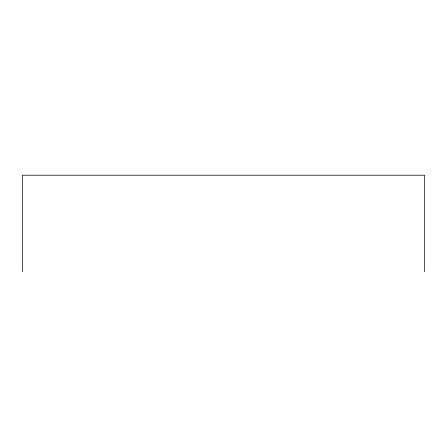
<?xml version="1.0" encoding="UTF-8"?>
<svg xmlns="http://www.w3.org/2000/svg" width="447" height="447" viewBox="0 0 447 447"><rect width="100%" height="100%" fill="white"/><g stroke="black" fill="none" stroke-linecap="round" stroke-linejoin="round"><path stroke-width="0.67" d="M424.65 271.782L424.65 175.218L22.35 175.218L22.35 271.782"/></g></svg>
